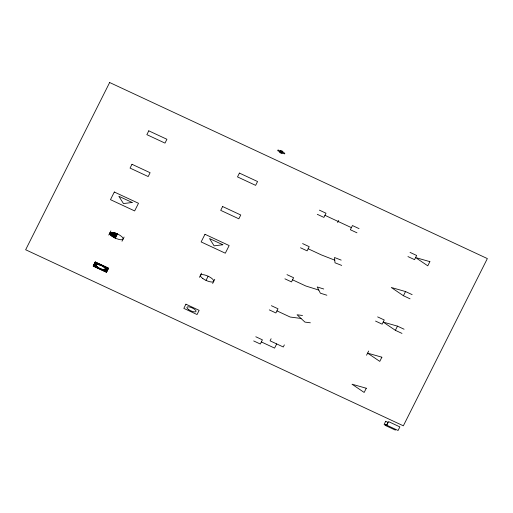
<?xml version="1.0" encoding="UTF-8"?>
<svg xmlns="http://www.w3.org/2000/svg" width="513" height="513" viewBox="0 0 513 513"><rect width="100%" height="100%" fill="white"/><g stroke="black" fill="none" stroke-linecap="round" stroke-linejoin="round"><path stroke-width="0.77" d="M108.775 235.063L110.872 230.876M109.795 233.678L110.385 232.504M109.968 234.082L110.821 232.389M110.173 234.409L111.218 232.338M110.398 234.704L111.597 232.325M110.641 234.973L111.962 232.338M110.885 235.223L112.315 232.37M111.141 235.461L112.668 232.415M111.398 235.685L113.014 232.472M111.661 235.903L113.354 232.536M111.93 236.108L113.687 232.613M112.219 236.32A7.297 2.341 24.8 0 1 114.04 232.697A7.297 2.341 24.8 0 1 123.049 239.135A7.297 2.341 24.8 0 1 112.219 236.32L114.021 232.697M112.482 236.499L114.348 232.78M112.757 236.692L114.675 232.876M113.04 236.871L114.995 232.979M113.328 237.044L115.316 233.082M113.61 237.218L115.63 233.197M113.905 237.384L115.951 233.312M114.194 237.545L116.259 233.434M114.489 237.699L116.573 233.556M114.784 237.852L116.881 233.684M115.085 238L117.182 233.819M115.387 238.141L117.483 233.96M121.998 241.225L124.095 237.044M199.422 277.315L201.526 273.134M206.034 280.399L208.137 276.212M212.645 283.477L214.748 279.296M271.114 338.74L270.069 340.831L283.285 347L284.337 344.903M276.68 343.915L274.577 348.096L261.354 341.934M337.657 222.52L338.702 220.43M366.551 355.22L368.655 351.039M410.047 298.816L403.436 295.738L405.533 291.557L412.144 294.635M401.987 333.412L395.376 330.327L397.472 326.146L404.084 329.224M386.751 425.2L388.546 421.615L399.877 426.899L398.082 430.484L385.436 424.597L385.071 425.315L395.343 430.099L395.703 429.381M302.497 315.482L297.078 314.783L304.946 322.1L310.359 322.799M301.009 318.438L290.178 317.04L276.956 310.878M405.533 291.557L391.265 287.485L403.436 295.738M397.472 326.146L383.205 322.074L395.376 330.327M323.748 289.011L317.239 286.966L320.356 293.186L326.864 295.231M318.797 290.076L305.78 285.985L292.557 279.816M341.183 260.117L334.495 257.5L335.015 262.803L341.703 265.42M334.758 260.155L321.375 254.923L308.153 248.76M279.989 151.842L282.214 152.88M319.394 210.144L326.005 213.222L323.908 217.403L317.297 214.325M359.062 228.631L352.45 225.547L350.353 229.734L356.965 232.812M410.041 252.396L416.652 255.48L414.555 259.661L407.944 256.577M324.953 215.313L351.399 227.644M302.593 243.585L309.204 246.67L307.107 250.851L300.496 247.773M286.991 274.647L293.603 277.725L291.506 281.906L284.895 278.828M377.639 316.899L384.25 319.984L382.153 324.165L375.542 321.08M271.396 305.703L278.008 308.788L275.904 312.968L269.293 309.884M255.795 336.759L262.406 339.843L260.303 344.024L253.691 340.94M95.187 262.117L108.41 268.28M95.091 262.303L108.314 268.472M94.995 262.496L108.217 268.658M94.899 262.688L99.881 265.009M103.132 266.529L108.121 268.85M94.802 262.88L98.695 264.695M104.133 267.228L108.025 269.043M94.706 263.073L97.938 264.58M104.697 267.728L107.929 269.235M94.61 263.265L97.387 264.554M105.056 268.132L107.833 269.428M94.514 263.451L96.97 264.599M105.28 268.472L107.736 269.614M94.418 263.644L96.662 264.689M105.396 268.761L107.64 269.806M94.321 263.836L96.438 264.823M105.421 269.011L107.544 269.998M94.225 264.028L96.303 264.997M105.37 269.222A5.002 1.603 24.8 0 0 99.195 264.811A5.002 1.603 24.8 0 0 97.945 267.292A5.002 1.603 24.8 0 0 105.37 269.222L107.448 270.191M94.129 264.221L96.245 265.208M105.229 269.396L107.352 270.383M94.033 264.407L96.277 265.452M105.011 269.524L107.255 270.575M93.937 264.599L96.393 265.747M104.703 269.62L107.159 270.761M93.841 264.791L96.617 266.087M104.286 269.658L107.063 270.954M93.744 264.984L96.976 266.491M103.735 269.639L106.967 271.146M93.648 265.176L97.541 266.984M102.978 269.524L106.871 271.339M93.552 265.362L98.534 267.69M101.792 269.203L106.775 271.531M93.456 265.554L106.678 271.717M93.36 265.747L106.582 271.909M93.263 265.939L106.486 272.102M109.654 82.516L25.65 249.754L403.346 425.816L487.35 258.578L109.654 82.516M114.316 192.016L110.475 199.66L134.65 210.926L138.491 203.283L114.316 192.016M131.976 164.275L130.058 168.097L148.186 176.549L150.11 172.727L131.976 164.275M148.776 130.828L146.859 134.656L164.987 143.101L166.911 139.279L148.776 130.828M95.277 261.938L93.174 266.119L106.396 272.281L108.499 268.1L95.277 261.938M204.976 234.287L201.134 241.937L225.31 253.204L229.151 245.56L204.976 234.287M222.629 206.534L220.705 210.356L238.834 218.807L240.757 214.985L222.629 206.534M239.424 173.086L237.506 176.908L255.634 185.36L257.558 181.538L239.424 173.086M185.924 304.19L183.821 308.371L197.043 314.533L199.147 310.352L185.924 304.19M278.078 150.065L277.745 150.739L284.497 153.894L284.837 153.22L278.078 150.065M280.707 150.405L279.649 152.515L281.874 153.554L282.932 151.444L280.707 150.405M366.282 388.251L364.166 392.451L351.995 384.199L366.282 388.251M381.877 357.202L379.774 361.383L367.603 353.13L381.877 357.202M429.875 261.643L427.778 265.824L415.601 257.571L429.875 261.643M385.693 421.288L384.122 424.424L386.385 425.482L387.963 422.346L385.693 421.288M132.162 202.468L123.453 203.571L118.869 196.274L132.162 202.468M222.822 244.746L214.113 245.849L209.528 238.551L222.822 244.746M202.866 278.578A7.297 2.341 24.8 0 0 213.697 281.387A7.297 2.341 24.8 0 0 204.687 274.955A7.297 2.341 24.8 0 0 202.866 278.578M188.592 309.551A5.002 1.603 24.8 0 0 196.017 311.474A5.002 1.603 24.8 0 0 189.842 307.063A5.002 1.603 24.8 0 0 188.592 309.551"/></g></svg>
